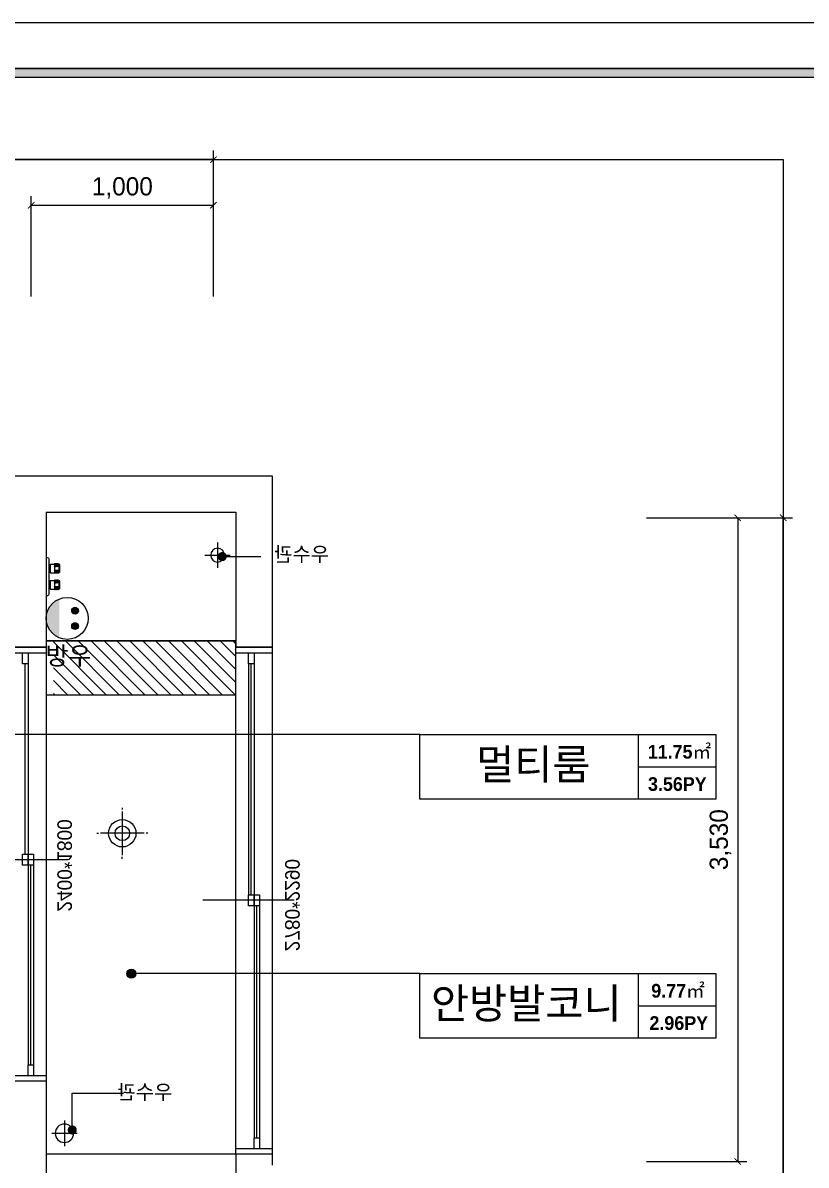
# Model space of a CAD drawing. Header units: inches. Extents: x 47110 to 180628, y 8205 to 35062.
# Drawn here: x 83033 to 87331, y 28129 to 34393 of the extents above; entities that cross this region are included whole.
import ezdxf
from ezdxf.enums import TextEntityAlignment as Align

# ---------------------------------------------------------------- set-up
doc = ezdxf.new("R2010")
doc.units = ezdxf.units.IN
doc.header["$LTSCALE"] = 100
doc.header["$MEASUREMENT"] = 0
doc.header["$PDSIZE"] = 700.071425
doc.linetypes.add('DASHEDX2', pattern=[1.5, 1, -0.5])
for name, color, linetype in [('0-ELC TEXT', 7, 'Continuous'), ('03-TEXT', 3, 'Continuous'), ('06-FUR', 6, 'Continuous'), ('07-DIM', 1, 'Continuous'), ('08-HAT', 8, 'Continuous'), ('3.기호.계단선', 30, 'Continuous'), ('CEIL-DOOR', 6, 'Continuous'), ('F-SYM', 7, 'Continuous'), ('fin', 5, 'Continuous'), ('FORM(YOURNAME)-11', 1, 'Continuous'), ('HAT', 8, 'Continuous'), ('Layer 1', 7, 'Continuous'), ('RC-LIGHT', 7, 'Continuous'), ('U-LANP', 6, 'Continuous'), ('도면층2', 2, 'Continuous'), ('도면층4', 4, 'Continuous'), ('도면층5', 5, 'Continuous'), ('설비', 140, 'Continuous')]:
    doc.layers.add(name, color=color, linetype=linetype)
doc.styles.add('YOURNAME', font='HY울릉도M.TTF')
doc.styles.add('넥슨고딕', font='NEXONLv1GothicBold.ttf')
doc.styles.add('마감재', font='stylu.ttf')
doc.styles.add('코레일둥고', font='Korail_Round_Gothic_Medium.ttf')
doc.dimstyles.new('벽치수 Copy of DIM-50', dxfattribs={"dimscale": 50, "dimtxt": 2, "dimasz": 0.7, "dimexe": 1, "dimexo": 1, "dimgap": 0.7, "dimtad": 1, "dimdec": 0, "dimzin": 1, "dimdsep": 46, "dimlunit": 6, "dimtxsty": '마감재', "dimblk": 'ARCHTICK', "dimcen": -0.09, "dimclrd": 256, "dimclre": 256, "dimclrt": 3, "dimadec": 0, "dimazin": 0, "dimtfac": 1, "dimtdec": 0, "dimtix": 1, "dimtmove": 2, "dimatfit": 0, "dimldrblk": 'ARCHTICK', "dimfxl": 1, "dimtolj": 1, "dimtzin": 0, "dimarcsym": 0})

# ---------------------------------------------------------------- blocks, each defined once
blk = doc.blocks.new('FORM-PLAN')
at = {"layer": 'FORM(YOURNAME)-11'}
h = blk.add_hatch(color=256, dxfattribs=at)
h.dxf.hatch_style = 1
h.paths.add_polyline_path([(-71444, 55115), (10556, 55115), (10556, 54915), (-71444, 54915)])
h.paths.add_polyline_path([(-71444, -2085), (10556, -2085), (10556, -2285), (-71444, -2285)])
at = {"layer": 'Defpoints', "color": 158}
for points in [[(-71444, -2285), (10556, -2285), (10556, 55115), (-71444, 55115)], [(-69444, 53115), (-64, 53115), (-64, 1215), (-69444, 1215)]]:
    blk.add_lwpolyline(points, close=True, dxfattribs=at)
at = {"layer": 'FORM(YOURNAME)-11', "color": 250}
blk.add_lwpolyline([(-72444, -3285), (11556, -3285), (11556, 56115), (-72444, 56115)], close=True, dxfattribs=at)
at = {"layer": 'FORM(YOURNAME)-11'}
blk.add_lwpolyline([(-71444, 55115), (10556, 55115), (10556, 54915), (-71444, 54915)], close=True, dxfattribs=at)
at = {"layer": 'FORM(YOURNAME)-11', "color": 3, "style": 'YOURNAME'}
for tag, height, p in [('1', 450, (9905, 18188)), ('2', 450, (9905, 17544)), ('3', 450, (9905, 16257)), ('4', 450, (9905, 14326)), ('5', 515, (9905, 12009)), ('6', 515, (9905, 9757)), ('7', 515, (9905, 7504)), ('8', 515, (9905, 5252)), ('9', 515, (9905, 2999)), ('10', 515, (5655, 811)), ('11', 515, (9905, 747)), ('12', 515, (5655, -1441)), ('13', 515, (9905, -1441))]:
    blk.add_attdef(tag, text='', height=height, dxfattribs=at).set_placement(p, align=Align.MIDDLE_RIGHT)
blk = doc.blocks.new('_ArchTick')
at = {"color": 0, "linetype": 'ByBlock', "const_width": 0.15}
blk.add_lwpolyline([(-0.5, -0.5), (0.5, 0.5)], dxfattribs=at)
blk = doc.blocks.new('*D30')
at = {"layer": '07-DIM', "lineweight": -2, "transparency": 16777216}
for p, q in [((86454.9, 31678.7), (87254.9, 31678.7)), ((87204.9, 21908.7), (87204.9, 31678.7)), ((86454.9, 21908.7), (87254.9, 21908.7))]:
    blk.add_line(p, q, dxfattribs=at)
at = {"layer": 'Defpoints', "color": 0, "transparency": 16777216}
for p in [(86404.9, 31678.7), (87204.9, 31678.7), (86404.9, 21908.7)]:
    blk.add_point(p, dxfattribs=at)
at = {"layer": '07-DIM', "lineweight": -2, "transparency": 16777216, "xscale": 35, "yscale": 35, "zscale": 35}
for p, rotation in [((87204.9, 31678.7), 90), ((87204.9, 21908.7), 270)]:
    blk.add_blockref('_ArchTick', p, dxfattribs=dict(at, rotation=rotation))
at = {"layer": '07-DIM', "color": 3, "transparency": 16777216, "insert": (87110.6, 26793.7), "char_height": 100, "attachment_point": 5, "rotation": 90, "style": '마감재'}
blk.add_mtext('\\A1;9,770', dxfattribs=at)
blk = doc.blocks.new('*D31')
at = {"layer": '07-DIM', "lineweight": -2, "transparency": 16777216}
for p, q in [((86454.9, 31678.7), (87004.9, 31678.7)), ((86954.9, 31678.7), (86954.9, 28148.7)), ((86454.9, 28148.7), (87004.9, 28148.7))]:
    blk.add_line(p, q, dxfattribs=at)
at = {"layer": 'Defpoints', "color": 0, "transparency": 16777216}
for p in [(86404.9, 31678.7), (86404.9, 28148.7), (86954.9, 28148.7)]:
    blk.add_point(p, dxfattribs=at)
at = {"layer": '07-DIM', "lineweight": -2, "transparency": 16777216, "xscale": 35, "yscale": 35, "zscale": 35}
for p, rotation in [((86954.9, 31678.7), 90), ((86954.9, 28148.7), 270)]:
    blk.add_blockref('_ArchTick', p, dxfattribs=dict(at, rotation=rotation))
at = {"layer": '07-DIM', "color": 3, "transparency": 16777216, "insert": (86860.6, 29913.7), "char_height": 100, "attachment_point": 5, "rotation": 90, "style": '마감재'}
blk.add_mtext('\\A1;3,530', dxfattribs=at)
blk = doc.blocks.new('*D34')
at = {"layer": '07-DIM', "lineweight": -2, "transparency": 16777216}
for p, q in [((83078.8, 32892.6), (83078.8, 33442.6)), ((83078.8, 33392.6), (84078.8, 33392.6)), ((84078.8, 32892.6), (84078.8, 33442.6))]:
    blk.add_line(p, q, dxfattribs=at)
at = {"layer": 'Defpoints', "color": 0, "transparency": 16777216}
for p in [(84078.8, 33392.6), (83078.8, 32842.6), (84078.8, 32842.6)]:
    blk.add_point(p, dxfattribs=at)
at = {"layer": '07-DIM', "lineweight": -2, "transparency": 16777216, "xscale": 35, "yscale": 35, "zscale": 35, "rotation": 180}
blk.add_blockref('_ArchTick', (83078.8, 33392.6), dxfattribs=at)
at = {"layer": '07-DIM', "lineweight": -2, "transparency": 16777216, "xscale": 35, "yscale": 35, "zscale": 35}
blk.add_blockref('_ArchTick', (84078.8, 33392.6), dxfattribs=at)
at = {"layer": '07-DIM', "color": 3, "transparency": 16777216, "insert": (83578.8, 33486.9), "char_height": 100, "attachment_point": 5, "style": '마감재'}
blk.add_mtext('\\A1;1,000', dxfattribs=at)
blk = doc.blocks.new('*D35')
at = {"layer": '07-DIM', "lineweight": -2, "transparency": 16777216}
for p, q in [((73768.8, 32892.6), (73768.8, 33692.6)), ((84078.8, 33642.6), (73768.8, 33642.6)), ((84078.8, 32892.6), (84078.8, 33692.6))]:
    blk.add_line(p, q, dxfattribs=at)
at = {"layer": 'Defpoints', "color": 0, "transparency": 16777216}
for p in [(73768.8, 33642.6), (73768.8, 32842.6), (84078.8, 32842.6)]:
    blk.add_point(p, dxfattribs=at)
at = {"layer": '07-DIM', "lineweight": -2, "transparency": 16777216, "xscale": 35, "yscale": 35, "zscale": 35, "rotation": 180}
blk.add_blockref('_ArchTick', (73768.8, 33642.6), dxfattribs=at)
at = {"layer": '07-DIM', "lineweight": -2, "transparency": 16777216, "xscale": 35, "yscale": 35, "zscale": 35}
blk.add_blockref('_ArchTick', (84078.8, 33642.6), dxfattribs=at)
at = {"layer": '07-DIM', "color": 3, "transparency": 16777216, "insert": (78923.8, 33736.9), "char_height": 100, "attachment_point": 5, "style": '마감재'}
blk.add_mtext('\\A1;10,310', dxfattribs=at)
blk = doc.blocks.new('A$C004A4CAE')
at = {"layer": 'fin', "color": 6}
for p, q in [((36, 69), (36, 70)), ((84, 69), (36, 69)), ((51, 63), (36, 63)), ((82, 72), (38, 72)), ((84, 63), (69, 63)), ((84, 69), (84, 70)), ((126, 69), (126, 70)), ((174, 69), (126, 69)), ((141, 63), (126, 63)), ((172, 72), (128, 72)), ((174, 63), (159, 63)), ((174, 69), (174, 70)), ((0, 0), (0, 5)), ((200, 15), (10, 15)), ((51, 57), (36, 57)), ((51, 51), (36, 51)), ((36, 23), (36, 45)), ((84, 45), (36, 45)), ((82, 21), (38, 21)), ((43, 15), (43, 21)), ((84, 57), (69, 57)), ((84, 51), (69, 51)), ((77, 15), (77, 21)), ((84, 23), (84, 45)), ((141, 57), (126, 57)), ((141, 51), (126, 51)), ((174, 45), (126, 45)), ((126, 23), (126, 45)), ((172, 21), (128, 21)), ((133, 15), (133, 21)), ((174, 57), (159, 57)), ((174, 51), (159, 51)), ((167, 15), (167, 21)), ((174, 23), (174, 45)), ((210, 0), (210, 5))]:
    blk.add_line(p, q, dxfattribs=at)
for centre, radius, start, end in [((36, 66), 3, 90, 270), ((36, 60), 3, 90, 270), ((38, 70), 2, 90, 180), ((51, 66), 3, 90, 270), ((51, 60), 3, 90, 270), ((69, 66), 3, 270, 90), ((69, 60), 3, 270, 90), ((82, 70), 2, 0, 90), ((84, 66), 3, 270, 90), ((84, 60), 3, 270, 90), ((126, 66), 3, 90, 270), ((126, 60), 3, 90, 270), ((128, 70), 2, 90, 180), ((141, 66), 3, 90, 270), ((141, 60), 3, 90, 270), ((159, 66), 3, 270, 90), ((159, 60), 3, 270, 90), ((172, 70), 2, 0, 90), ((174, 66), 3, 270, 90), ((174, 60), 3, 270, 90), ((10, 5), 10, 90, 180), ((36, 54), 3, 90, 270), ((36, 48), 3, 90, 270), ((38, 23), 2, 180, 270), ((51, 54), 3, 90, 270), ((51, 48), 3, 90, 270), ((69, 54), 3, 270, 90), ((69, 48), 3, 270, 90), ((82, 23), 2, 270, 0), ((84, 54), 3, 270, 90), ((84, 48), 3, 270, 90), ((126, 54), 3, 90, 270), ((126, 48), 3, 90, 270), ((128, 23), 2, 180, 270), ((141, 54), 3, 90, 270), ((141, 48), 3, 90, 270), ((159, 54), 3, 270, 90), ((159, 48), 3, 270, 90), ((172, 23), 2, 270, 0), ((174, 54), 3, 270, 90), ((174, 48), 3, 270, 90), ((200, 5), 10, 0, 90)]:
    blk.add_arc(centre, radius, start, end, dxfattribs=at)
blk = doc.blocks.new('fffsere')
blk.add_line((53063.6, 30973.7), (52023.6, 30973.7))
at = {"layer": 'Layer 1'}
for centre, radius in [((52123.6, 31443.7), 37.5), ((52963.6, 28273.7), 50.5)]:
    blk.add_circle(centre, radius, dxfattribs=at)
at = {"layer": '도면층2'}
for p, q in [((62656.1, 31878.7), (51823.6, 31878.7)), ((51823.6, 31878.7), (51823.6, 30938.7)), ((53063.6, 31678.7), (52023.6, 31678.7)), ((52023.6, 31678.7), (52023.6, 30938.7)), ((53063.6, 31678.7), (53063.6, 30938.7)), ((52023.6, 30938.7), (51823.6, 30938.7)), ((51823.6, 30938.7), (52023.6, 30938.7)), ((53063.6, 30938.7), (53263.6, 30938.7)), ((53063.6, 28558.7), (53063.6, 27468.7)), ((53063.6, 28558.7), (53263.6, 28558.7)), ((51823.6, 28158.7), (51823.6, 28098.7)), ((51823.6, 28158.7), (52023.6, 28158.7)), ((52023.6, 28158.7), (52023.6, 27938.7))]:
    blk.add_line(p, q, dxfattribs=at)
at = {"layer": '도면층4'}
for p, q in [((52098.3, 31435.9), (51885.4, 31435.9)), ((52023.6, 30938.7), (51823.6, 30938.7)), ((51823.6, 30938.7), (51823.6, 28158.7)), ((52023.6, 30908.7), (51823.6, 30908.7)), ((52023.6, 28158.7), (52023.6, 30938.7)), ((53263.6, 30938.7), (53063.6, 30938.7)), ((53063.6, 30938.7), (53063.6, 28558.7)), ((53263.6, 30908.7), (53063.6, 30908.7)), ((51938.6, 29581.2), (51938.6, 30848.7)), ((53178.6, 29803.7), (53178.6, 30848.7)), ((52943.6, 29773.7), (53443.6, 29773.7)), ((53148.6, 28648.7), (53148.6, 29743.7)), ((51703.6, 29551.2), (52203.6, 29551.2)), ((51908.6, 28248.7), (51908.6, 29521.2)), ((53063.6, 28588.7), (53263.6, 28588.7)), ((53063.6, 28558.7), (53263.6, 28558.7)), ((51823.6, 28188.7), (52023.6, 28188.7)), ((51823.6, 28158.7), (52023.6, 28158.7))]:
    blk.add_line(p, q, dxfattribs=at)
at = {"layer": '도면층4', "color": 0}
for p, q in [((52920.7, 28494.5), (52639.1, 28494.5)), ((52920.7, 28291.9), (52920.7, 28494.5)), ((52023.6, 28158.7), (53063.6, 28158.7))]:
    blk.add_line(p, q, dxfattribs=at)
at = {"layer": '도면층4', "const_width": 25}
for points in [[(52110.8, 31435.9, -1), (52085.8, 31435.9, -1)], [(52933.2, 28291.9, -1), (52908.2, 28291.9, -1)]]:
    blk.add_lwpolyline(points, format="xyb", close=True, dxfattribs=at)
at = {"layer": '도면층4'}
for points in [[(51923.6, 30848.7), (51953.6, 30848.7), (51953.6, 30908.7), (51923.6, 30908.7)], [(53163.6, 30848.7), (53193.6, 30848.7), (53193.6, 30908.7), (53163.6, 30908.7)], [(53133.6, 29743.7), (53163.6, 29743.7), (53163.6, 29803.7), (53133.6, 29803.7)], [(53163.6, 29743.7), (53193.6, 29743.7), (53193.6, 29803.7), (53163.6, 29803.7)], [(51893.6, 29521.2), (51923.6, 29521.2), (51923.6, 29581.2), (51893.6, 29581.2)], [(51923.6, 29521.2), (51953.6, 29521.2), (51953.6, 29581.2), (51923.6, 29581.2)], [(53133.6, 28588.7), (53163.6, 28588.7), (53163.6, 28648.7), (53133.6, 28648.7)], [(51893.6, 28188.7), (51923.6, 28188.7), (51923.6, 28248.7), (51893.6, 28248.7)]]:
    blk.add_lwpolyline(points, close=True, dxfattribs=at)
at = {"layer": '도면층5'}
for p, q in [((52123.6, 31513.7), (52123.6, 31373.7)), ((52193.6, 31443.7), (52053.6, 31443.7)), ((51923.6, 30848.7), (51923.6, 29581.2)), ((51953.6, 30848.7), (51953.6, 29581.2)), ((53163.6, 30848.7), (53163.6, 29803.7)), ((53133.6, 29743.7), (53133.6, 28648.7)), ((53163.6, 29743.7), (53163.6, 28648.7)), ((51893.6, 29521.2), (51893.6, 28248.7)), ((51923.6, 29521.2), (51923.6, 28248.7)), ((52963.6, 28343.7), (52963.6, 28203.7)), ((53033.6, 28273.7), (52893.6, 28273.7))]:
    blk.add_line(p, q, dxfattribs=at)
at = {"rotation": 90.00000000000001}
blk.add_blockref('A$C004A4CAE', (53063.6, 31221.2), dxfattribs=at)
at = {"layer": '06-FUR', "color": 7, "linetype": 'DASHEDX2', "style": '코레일둥고'}
for p in [(51511.9, 31409.5), (52371.7, 28460)]:
    blk.add_text('우수관', height=80, dxfattribs=at).set_placement(p)
at = {"layer": '도면층4', "style": '코레일둥고'}
for s, p in [('2400*1800', (53002.8, 29489.2)), ('2780*2290', (51753, 29271.5))]:
    blk.add_text(s, height=80, rotation=90, dxfattribs=at).set_placement(p)
blk = doc.blocks.new('FFFF')
at = {"layer": '08-HAT'}
h = blk.add_hatch(dxfattribs=at)
h.set_pattern_fill('_USER', color=8, scale=50, angle=315, pattern_type=0)
h.set_pattern_definition([(315, (21962.62, 30), (35.35534, 35.35534), [])])
h.paths.add_polyline_path([(83078.6, 30708.7), (84078.6, 30708.7), (84078.6, 31003.7), (83078.6, 31003.7)])
at = {"layer": '3.기호.계단선', "color": 8}
blk.add_lwpolyline([(83038.6, 30708.7), (84078.6, 30708.7), (84078.6, 31003.7), (83038.6, 31003.7)], close=True, dxfattribs=at)
at = {"xscale": -1}
blk.add_blockref('fffsere', (136102.1, 30), dxfattribs=at)
blk = doc.blocks.new('egoo')
at = {"layer": '설비'}
h = blk.add_hatch(color=140, dxfattribs=at)
edge = h.paths.add_edge_path()
edge.add_arc((1015645.3, 443433.7), 22.3, 0, 360)
h = blk.add_hatch(color=140, dxfattribs=at)
edge = h.paths.add_edge_path()
edge.add_arc((1015747.7, 443433.7), 22.3, 0, 360)
h = blk.add_hatch(color=140, dxfattribs=at)
edge = h.paths.add_edge_path()
edge.add_line((1015826.3, 443329.1), (1015566.6, 443329.1))
edge.add_ellipse((1015696.5, 443381.5), major_axis=(99, 99), ratio=1, start_angle=156.95778, end_angle=293.04222)
at = {"layer": '설비', "color": 140}
for centre, radius in [((1015696.5, 443381.5), 140), ((1015645.3, 443433.7), 22.3), ((1015747.7, 443433.7), 22.3)]:
    blk.add_circle(centre, radius, dxfattribs=at)
blk = doc.blocks.new('매입등')
at = {"layer": 'HAT', "color": 1}
for p, q in [((0, 140), (0, 130)), ((0, 120), (0, -120)), ((-140, 0), (-130, 0)), ((120, 0), (-120, 0)), ((140, 0), (130, 0)), ((-140, 0), (-130, 0)), ((0, -140), (0, -130))]:
    blk.add_line(p, q, dxfattribs=at)
blk.add_circle((0, 0), 40, dxfattribs=at)
at = {"layer": 'U-LANP'}
blk.add_circle((0, 0), 75, dxfattribs=at)
blk = doc.blocks.new('A$C59950440')
at = {"layer": 'CEIL-DOOR'}
blk.add_blockref('매입등', (140, 140), dxfattribs=at)

msp = doc.modelspace()

# ---------------------------------------------------------------- hatches: boundary and pattern name
at = {"layer": '0-ELC TEXT'}
h = msp.add_hatch(color=256, dxfattribs=at)
h.dxf.hatch_style = 1
edge = h.paths.add_edge_path()
edge.add_arc((83628.2, 29179.5), 25, 0, 360)

# ---------------------------------------------------------------- linework, layer by layer
for p, q in [((85210.2, 30490), (82537.7, 30490)), ((86410.2, 30136.2), (86410.2, 30490)), ((86410.2, 30313.1), (86834.9, 30313.1)), ((85210.2, 29179.5), (83628.2, 29179.5)), ((86410.2, 28825.7), (86410.2, 29179.5)), ((86410.2, 29002.6), (86834.9, 29002.6))]:
    msp.add_line(p, q, dxfattribs=at)
for points in [[(85210.2, 30490), (86834.9, 30490), (86834.9, 30136.2), (85210.2, 30136.2)], [(85210.2, 29179.5), (86834.9, 29179.5), (86834.9, 28825.7), (85210.2, 28825.7)]]:
    msp.add_lwpolyline(points, close=True, dxfattribs=at)
msp.add_circle((83628.2, 29179.5), 25, dxfattribs=at)

# ---------------------------------------------------------------- block references
msp.add_blockref('FFFF', (122.8, 0))
at = {"layer": 'F-SYM', "xscale": 0.2500000000000001, "yscale": 0.2500000000000001, "zscale": 0.2500000000000001}
msp.add_blockref('FORM-PLAN', (87221, 20363.8), dxfattribs=at)
at = {"layer": 'RC-LIGHT', "color": 140, "xscale": 0.8214285869294656, "yscale": 0.8214285869294656, "zscale": 0.8214285869294656, "rotation": 270}
msp.add_blockref('egoo', (-280929.9, 865449.3), dxfattribs=at)
at = {"layer": 'RC-LIGHT'}
msp.add_blockref('A$C59950440', (83438.8, 29808.7), dxfattribs=at)

# ---------------------------------------------------------------- texts
at = {"layer": '03-TEXT'}
for s, height, style, p in [('11.75㎡', 75, '넥슨고딕', (86635.5, 30358.2)), ('멀티룸', 166.67, '코레일둥고', (85833.7, 30243.7)), ('3.56PY', 75, '넥슨고딕', (86623.9, 30181.3)), ('9.77㎡', 75, '넥슨고딕', (86627.6, 29047.7)), ('안방발코니', 166.67, '코레일둥고', (85795.1, 28933.2)), ('2.96PY', 75, '넥슨고딕', (86631.8, 28870.8))]:
    msp.add_text(s, height=height, dxfattribs=dict(at, style=style)).set_placement(p, align=Align.CENTER)
at = {"layer": 'RC-LIGHT', "color": 140, "style": '코레일둥고'}
msp.add_text('방우', height=100, dxfattribs=at).set_placement((83157.8, 30972.6), align=Align.TOP_LEFT)

# ---------------------------------------------------------------- dimensions: what is measured, and where the dimension line sits
at = {"layer": '07-DIM'}
for base, p1, p2, angle, picture, middle in [((73768.8, 33642.6), (84078.8, 32842.6), (73768.8, 32842.6), 180, '*D35', (78923.8, 33736.9)), ((84078.8, 33392.6), (83078.8, 32842.6), (84078.8, 32842.6), 180, '*D34', (83578.8, 33486.9)), ((87204.9, 31678.7), (86404.9, 21908.7), (86404.9, 31678.7), 90, '*D30', (87110.6, 26793.7)), ((86954.9, 28148.7), (86404.9, 31678.7), (86404.9, 28148.7), 90, '*D31', (86860.6, 29913.7))]:
    dim = msp.add_linear_dim(base=base, p1=p1, p2=p2, angle=angle, dimstyle='벽치수 Copy of DIM-50', dxfattribs=at)
    dim.commit()
    dim.dimension.update_dxf_attribs({"geometry": picture, "text_midpoint": middle})

doc.saveas('drawing.dxf')
